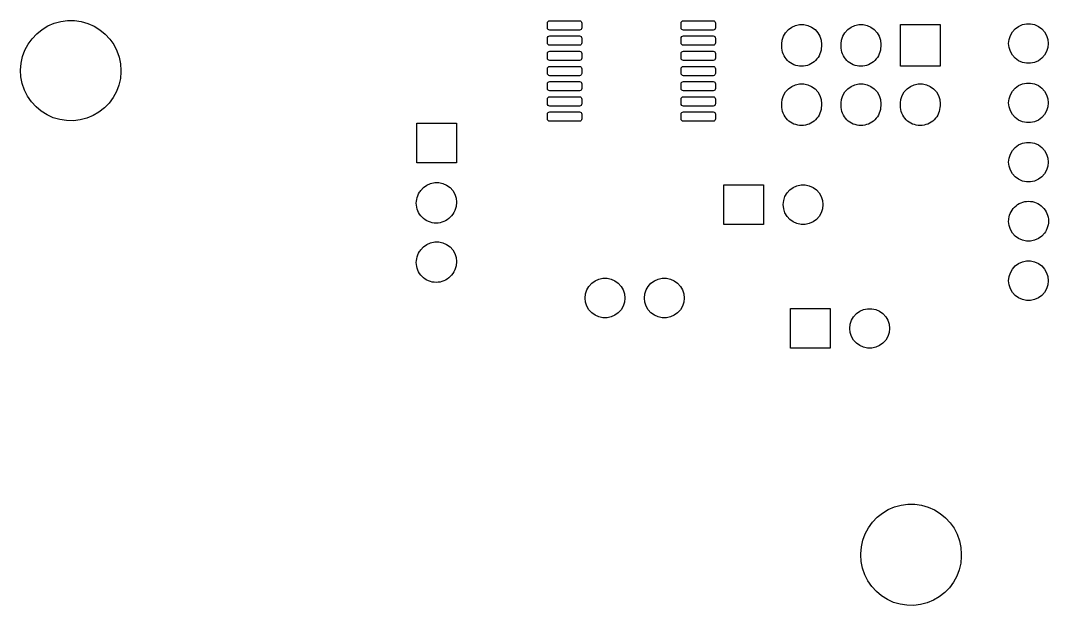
# Model space of a CAD drawing. Extents: x 118.7 to 162.7, y -127.5 to -81.6.
# Drawn here: x 118.7 to 162.72, y -127.47 to -102.41 of the extents above; entities that cross this region are included whole.
import ezdxf

# ---------------------------------------------------------------- set-up
doc = ezdxf.new("R2010")
doc.units = 0
doc.layers.add('BLACK', color=7, linetype='CONTINUOUS')

msp = doc.modelspace()

# ---------------------------------------------------------------- linework, layer by layer
at = {"layer": 'BLACK', "linetype": 'CONTINUOUS'}
for p, q in [((119.874, -102.644), (120.143, -102.53)), ((120.143, -102.53), (120.425, -102.452)), ((120.425, -102.452), (120.715, -102.414)), ((120.715, -102.414), (121.007, -102.416)), ((121.007, -102.416), (121.297, -102.457)), ((121.297, -102.457), (121.578, -102.537)), ((121.578, -102.537), (121.846, -102.655)), ((141.262, -102.525), (141.27, -102.487)), ((141.262, -102.725), (141.262, -102.525)), ((141.27, -102.487), (141.292, -102.454)), ((141.292, -102.454), (141.324, -102.433)), ((141.324, -102.433), (141.362, -102.425)), ((141.362, -102.425), (142.637, -102.425)), ((142.637, -102.425), (142.676, -102.433)), ((142.676, -102.433), (142.708, -102.454)), ((142.708, -102.454), (142.73, -102.487)), ((142.73, -102.487), (142.737, -102.525)), ((142.737, -102.525), (142.737, -102.725)), ((146.987, -102.525), (146.995, -102.487)), ((146.987, -102.725), (146.987, -102.525)), ((146.995, -102.487), (147.017, -102.454)), ((147.017, -102.454), (147.049, -102.433)), ((147.049, -102.433), (147.088, -102.425)), ((147.088, -102.425), (148.362, -102.425)), ((148.362, -102.425), (148.401, -102.433)), ((148.401, -102.433), (148.433, -102.454)), ((148.433, -102.454), (148.455, -102.487)), ((148.455, -102.487), (148.463, -102.525)), ((148.463, -102.525), (148.463, -102.725)), ((161.605, -102.59), (161.779, -102.553)), ((161.779, -102.553), (161.957, -102.553)), ((161.957, -102.553), (162.131, -102.59)), ((119.193, -103.19), (119.395, -102.977)), ((119.395, -102.977), (119.623, -102.795)), ((119.623, -102.795), (119.874, -102.644)), ((121.846, -102.655), (122.095, -102.807)), ((122.095, -102.807), (122.322, -102.993)), ((122.322, -102.993), (122.521, -103.207)), ((141.27, -102.763), (141.262, -102.725)), ((141.292, -102.796), (141.27, -102.763)), ((141.324, -102.817), (141.292, -102.796)), ((141.362, -102.825), (141.324, -102.817)), ((142.637, -102.825), (141.362, -102.825)), ((142.676, -102.817), (142.637, -102.825)), ((142.708, -102.796), (142.676, -102.817)), ((142.73, -102.763), (142.708, -102.796)), ((142.737, -102.725), (142.73, -102.763)), ((146.995, -102.763), (146.987, -102.725)), ((147.017, -102.796), (146.995, -102.763)), ((147.049, -102.817), (147.017, -102.796)), ((147.088, -102.825), (147.049, -102.817)), ((148.362, -102.825), (147.088, -102.825)), ((148.401, -102.817), (148.362, -102.825)), ((148.433, -102.796), (148.401, -102.817)), ((148.455, -102.763), (148.433, -102.796)), ((148.463, -102.725), (148.455, -102.763)), ((151.379, -103.088), (151.468, -102.934)), ((151.468, -102.934), (151.587, -102.802)), ((151.587, -102.802), (151.731, -102.698)), ((151.731, -102.698), (151.893, -102.626)), ((151.893, -102.626), (152.067, -102.589)), ((152.067, -102.589), (152.245, -102.589)), ((152.245, -102.589), (152.418, -102.626)), ((152.418, -102.626), (152.581, -102.698)), ((152.581, -102.698), (152.725, -102.802)), ((152.725, -102.802), (152.843, -102.934)), ((152.843, -102.934), (152.932, -103.088)), ((153.919, -103.088), (154.008, -102.934)), ((154.008, -102.934), (154.127, -102.802)), ((154.127, -102.802), (154.271, -102.698)), ((154.271, -102.698), (154.433, -102.626)), ((154.433, -102.626), (154.607, -102.589)), ((154.607, -102.589), (154.785, -102.589)), ((154.785, -102.589), (154.958, -102.626)), ((154.958, -102.626), (155.121, -102.698)), ((155.121, -102.698), (155.265, -102.802)), ((155.265, -102.802), (155.383, -102.934)), ((155.383, -102.934), (155.472, -103.088)), ((156.38, -104.37), (156.38, -102.67)), ((156.38, -102.67), (156.386, -102.67)), ((156.386, -102.67), (156.386, -102.584)), ((156.386, -102.584), (158.086, -102.584)), ((158.086, -102.584), (158.086, -104.284)), ((161.091, -103.053), (161.18, -102.899)), ((161.18, -102.899), (161.299, -102.767)), ((161.299, -102.767), (161.443, -102.662)), ((161.443, -102.662), (161.605, -102.59)), ((162.131, -102.59), (162.293, -102.662)), ((162.293, -102.662), (162.437, -102.767)), ((162.437, -102.767), (162.556, -102.899)), ((162.556, -102.899), (162.644, -103.053)), ((118.886, -103.686), (119.023, -103.427)), ((119.023, -103.427), (119.193, -103.19)), ((122.521, -103.207), (122.689, -103.446)), ((122.689, -103.446), (122.823, -103.706)), ((141.262, -103.175), (141.27, -103.137)), ((141.262, -103.375), (141.262, -103.175)), ((141.27, -103.413), (141.262, -103.375)), ((141.27, -103.137), (141.292, -103.104)), ((141.292, -103.446), (141.27, -103.413)), ((141.292, -103.104), (141.324, -103.083)), ((141.324, -103.467), (141.292, -103.446)), ((141.324, -103.083), (141.362, -103.075)), ((141.362, -103.075), (142.637, -103.075)), ((142.637, -103.075), (142.676, -103.083)), ((142.676, -103.083), (142.708, -103.104)), ((142.708, -103.446), (142.676, -103.467)), ((142.708, -103.104), (142.73, -103.137)), ((142.73, -103.413), (142.708, -103.446)), ((142.73, -103.137), (142.737, -103.175)), ((142.737, -103.375), (142.73, -103.413)), ((142.737, -103.175), (142.737, -103.375)), ((146.987, -103.175), (146.995, -103.137)), ((146.987, -103.375), (146.987, -103.175)), ((146.995, -103.413), (146.987, -103.375)), ((146.995, -103.137), (147.017, -103.104)), ((147.017, -103.446), (146.995, -103.413)), ((147.017, -103.104), (147.049, -103.083)), ((147.049, -103.467), (147.017, -103.446)), ((147.049, -103.083), (147.088, -103.075)), ((147.088, -103.075), (148.362, -103.075)), ((148.362, -103.075), (148.401, -103.083)), ((148.401, -103.083), (148.433, -103.104)), ((148.433, -103.446), (148.401, -103.467)), ((148.433, -103.104), (148.455, -103.137)), ((148.455, -103.413), (148.433, -103.446)), ((148.455, -103.137), (148.463, -103.175)), ((148.463, -103.375), (148.455, -103.413)), ((148.463, -103.175), (148.463, -103.375)), ((151.3, -103.52), (151.304, -103.437)), ((151.304, -103.437), (151.309, -103.404)), ((151.309, -103.404), (151.324, -103.257)), ((151.324, -103.257), (151.379, -103.088)), ((152.932, -103.088), (152.987, -103.257)), ((152.987, -103.257), (153.006, -103.434)), ((153.006, -103.434), (152.999, -103.499)), ((153.84, -103.52), (153.844, -103.437)), ((153.844, -103.437), (153.849, -103.404)), ((153.849, -103.404), (153.864, -103.257)), ((153.864, -103.257), (153.919, -103.088)), ((155.472, -103.088), (155.527, -103.257)), ((155.527, -103.257), (155.546, -103.434)), ((155.546, -103.434), (155.539, -103.499)), ((161.018, -103.399), (161.036, -103.222)), ((161.036, -103.575), (161.018, -103.399)), ((161.036, -103.222), (161.091, -103.053)), ((162.644, -103.053), (162.699, -103.222)), ((162.699, -103.222), (162.718, -103.399)), ((162.718, -103.399), (162.699, -103.575)), ((118.785, -103.96), (118.886, -103.686)), ((122.823, -103.706), (122.921, -103.982)), ((141.262, -103.825), (141.27, -103.787)), ((141.262, -104.025), (141.262, -103.825)), ((141.27, -103.787), (141.292, -103.754)), ((141.292, -103.754), (141.324, -103.733)), ((141.362, -103.475), (141.324, -103.467)), ((141.324, -103.733), (141.362, -103.725)), ((142.637, -103.475), (141.362, -103.475)), ((141.362, -103.725), (142.637, -103.725)), ((142.676, -103.467), (142.637, -103.475)), ((142.637, -103.725), (142.676, -103.733)), ((142.676, -103.733), (142.708, -103.754)), ((142.708, -103.754), (142.73, -103.787)), ((142.73, -103.787), (142.737, -103.825)), ((142.737, -103.825), (142.737, -104.025)), ((146.987, -103.825), (146.995, -103.787)), ((146.987, -104.025), (146.987, -103.825)), ((146.995, -103.787), (147.017, -103.754)), ((147.017, -103.754), (147.049, -103.733)), ((147.088, -103.475), (147.049, -103.467)), ((147.049, -103.733), (147.088, -103.725)), ((148.362, -103.475), (147.088, -103.475)), ((147.088, -103.725), (148.362, -103.725)), ((148.401, -103.467), (148.362, -103.475)), ((148.362, -103.725), (148.401, -103.733)), ((148.401, -103.733), (148.433, -103.754)), ((148.433, -103.754), (148.455, -103.787)), ((148.455, -103.787), (148.463, -103.825)), ((148.463, -103.825), (148.463, -104.025)), ((151.304, -103.603), (151.3, -103.52)), ((151.316, -103.686), (151.304, -103.603)), ((151.337, -103.767), (151.316, -103.686)), ((151.365, -103.845), (151.337, -103.767)), ((151.4, -103.921), (151.365, -103.845)), ((152.935, -103.845), (152.9, -103.921)), ((152.963, -103.767), (152.935, -103.845)), ((152.984, -103.686), (152.963, -103.767)), ((152.996, -103.603), (152.984, -103.686)), ((153, -103.52), (152.996, -103.603)), ((152.999, -103.499), (153, -103.52)), ((153.844, -103.603), (153.84, -103.52)), ((153.856, -103.686), (153.844, -103.603)), ((153.877, -103.767), (153.856, -103.686)), ((153.905, -103.845), (153.877, -103.767)), ((153.94, -103.921), (153.905, -103.845)), ((155.475, -103.845), (155.44, -103.921)), ((155.503, -103.767), (155.475, -103.845)), ((155.524, -103.686), (155.503, -103.767)), ((155.536, -103.603), (155.524, -103.686)), ((155.54, -103.52), (155.536, -103.603)), ((155.539, -103.499), (155.54, -103.52)), ((161.091, -103.744), (161.036, -103.575)), ((161.18, -103.898), (161.091, -103.744)), ((162.644, -103.744), (162.556, -103.898)), ((162.699, -103.575), (162.644, -103.744)), ((118.7, -104.537), (118.723, -104.246)), ((118.723, -104.246), (118.785, -103.96)), ((122.921, -103.982), (122.98, -104.268)), ((122.98, -104.268), (123, -104.56)), ((141.27, -104.063), (141.262, -104.025)), ((141.292, -104.096), (141.27, -104.063)), ((141.324, -104.117), (141.292, -104.096)), ((141.362, -104.125), (141.324, -104.117)), ((142.637, -104.125), (141.362, -104.125)), ((142.676, -104.117), (142.637, -104.125)), ((142.708, -104.096), (142.676, -104.117)), ((142.73, -104.063), (142.708, -104.096)), ((142.737, -104.025), (142.73, -104.063)), ((146.995, -104.063), (146.987, -104.025)), ((147.017, -104.096), (146.995, -104.063)), ((147.049, -104.117), (147.017, -104.096)), ((147.088, -104.125), (147.049, -104.117)), ((148.362, -104.125), (147.088, -104.125)), ((148.401, -104.117), (148.362, -104.125)), ((148.433, -104.096), (148.401, -104.117)), ((148.455, -104.063), (148.433, -104.096)), ((148.463, -104.025), (148.455, -104.063)), ((151.443, -103.992), (151.4, -103.921)), ((151.493, -104.059), (151.443, -103.992)), ((151.549, -104.121), (151.493, -104.059)), ((151.611, -104.177), (151.549, -104.121)), ((151.678, -104.227), (151.611, -104.177)), ((151.749, -104.27), (151.678, -104.227)), ((151.825, -104.305), (151.749, -104.27)), ((151.903, -104.333), (151.825, -104.305)), ((151.984, -104.354), (151.903, -104.333)), ((152.397, -104.333), (152.316, -104.354)), ((152.475, -104.305), (152.397, -104.333)), ((152.551, -104.27), (152.475, -104.305)), ((152.622, -104.227), (152.551, -104.27)), ((152.689, -104.177), (152.622, -104.227)), ((152.751, -104.121), (152.689, -104.177)), ((152.807, -104.059), (152.751, -104.121)), ((152.857, -103.992), (152.807, -104.059)), ((152.9, -103.921), (152.857, -103.992)), ((153.983, -103.992), (153.94, -103.921)), ((154.033, -104.059), (153.983, -103.992)), ((154.089, -104.121), (154.033, -104.059)), ((154.151, -104.177), (154.089, -104.121)), ((154.218, -104.227), (154.151, -104.177)), ((154.289, -104.27), (154.218, -104.227)), ((154.365, -104.305), (154.289, -104.27)), ((154.443, -104.333), (154.365, -104.305)), ((154.524, -104.354), (154.443, -104.333)), ((154.937, -104.333), (154.856, -104.354)), ((155.015, -104.305), (154.937, -104.333)), ((155.091, -104.27), (155.015, -104.305)), ((155.162, -104.227), (155.091, -104.27)), ((155.229, -104.177), (155.162, -104.227)), ((155.291, -104.121), (155.229, -104.177)), ((155.347, -104.059), (155.291, -104.121)), ((155.397, -103.992), (155.347, -104.059)), ((155.44, -103.921), (155.397, -103.992)), ((158.086, -104.284), (158.08, -104.284)), ((158.08, -104.284), (158.08, -104.37)), ((161.299, -104.03), (161.18, -103.898)), ((161.443, -104.135), (161.299, -104.03)), ((161.605, -104.207), (161.443, -104.135)), ((161.779, -104.244), (161.605, -104.207)), ((161.957, -104.244), (161.779, -104.244)), ((162.131, -104.207), (161.957, -104.244)), ((162.293, -104.135), (162.131, -104.207)), ((162.437, -104.03), (162.293, -104.135)), ((162.556, -103.898), (162.437, -104.03)), ((118.717, -104.829), (118.7, -104.537)), ((123, -104.605), (122.974, -104.896)), ((123, -104.56), (123, -104.605)), ((141.262, -104.475), (141.27, -104.437)), ((141.262, -104.675), (141.262, -104.475)), ((141.27, -104.713), (141.262, -104.675)), ((141.27, -104.437), (141.292, -104.404)), ((141.292, -104.746), (141.27, -104.713)), ((141.292, -104.404), (141.324, -104.383)), ((141.324, -104.767), (141.292, -104.746)), ((141.324, -104.383), (141.362, -104.375)), ((141.362, -104.775), (141.324, -104.767)), ((141.362, -104.375), (142.637, -104.375)), ((142.637, -104.375), (142.676, -104.383)), ((142.676, -104.767), (142.637, -104.775)), ((142.676, -104.383), (142.708, -104.404)), ((142.708, -104.746), (142.676, -104.767)), ((142.708, -104.404), (142.73, -104.437)), ((142.73, -104.713), (142.708, -104.746)), ((142.73, -104.437), (142.737, -104.475)), ((142.737, -104.675), (142.73, -104.713)), ((142.737, -104.475), (142.737, -104.675)), ((146.987, -104.475), (146.995, -104.437)), ((146.987, -104.675), (146.987, -104.475)), ((146.995, -104.713), (146.987, -104.675)), ((146.995, -104.437), (147.017, -104.404)), ((147.017, -104.746), (146.995, -104.713)), ((147.017, -104.404), (147.049, -104.383)), ((147.049, -104.767), (147.017, -104.746)), ((147.049, -104.383), (147.088, -104.375)), ((147.088, -104.775), (147.049, -104.767)), ((147.088, -104.375), (148.362, -104.375)), ((148.362, -104.375), (148.401, -104.383)), ((148.401, -104.767), (148.362, -104.775)), ((148.401, -104.383), (148.433, -104.404)), ((148.433, -104.746), (148.401, -104.767)), ((148.433, -104.404), (148.455, -104.437)), ((148.455, -104.713), (148.433, -104.746)), ((148.455, -104.437), (148.463, -104.475)), ((148.463, -104.675), (148.455, -104.713)), ((148.463, -104.475), (148.463, -104.675)), ((152.067, -104.366), (151.984, -104.354)), ((152.15, -104.37), (152.067, -104.366)), ((152.233, -104.366), (152.15, -104.37)), ((152.316, -104.354), (152.233, -104.366)), ((154.607, -104.366), (154.524, -104.354)), ((154.69, -104.37), (154.607, -104.366)), ((154.773, -104.366), (154.69, -104.37)), ((154.856, -104.354), (154.773, -104.366)), ((158.08, -104.37), (156.38, -104.37)), ((118.773, -105.116), (118.717, -104.829)), ((118.868, -105.393), (118.773, -105.116)), ((122.908, -105.181), (122.805, -105.455)), ((122.974, -104.896), (122.908, -105.181)), ((141.262, -105.125), (141.27, -105.087)), ((141.262, -105.325), (141.262, -105.125)), ((141.27, -105.087), (141.292, -105.054)), ((141.292, -105.054), (141.324, -105.033)), ((141.324, -105.033), (141.362, -105.025)), ((142.637, -104.775), (141.362, -104.775)), ((141.362, -105.025), (142.637, -105.025)), ((142.637, -105.025), (142.676, -105.033)), ((142.676, -105.033), (142.708, -105.054)), ((142.708, -105.054), (142.73, -105.087)), ((142.73, -105.087), (142.737, -105.125)), ((142.737, -105.125), (142.737, -105.325)), ((146.987, -105.125), (146.995, -105.087)), ((146.987, -105.325), (146.987, -105.125)), ((146.995, -105.087), (147.017, -105.054)), ((147.017, -105.054), (147.049, -105.033)), ((147.049, -105.033), (147.088, -105.025)), ((148.362, -104.775), (147.088, -104.775)), ((147.088, -105.025), (148.362, -105.025)), ((148.362, -105.025), (148.401, -105.033)), ((148.401, -105.033), (148.433, -105.054)), ((148.433, -105.054), (148.455, -105.087)), ((148.455, -105.087), (148.463, -105.125)), ((148.463, -105.125), (148.463, -105.325)), ((151.731, -105.238), (151.893, -105.166)), ((151.893, -105.166), (152.067, -105.129)), ((152.067, -105.129), (152.245, -105.129)), ((152.245, -105.129), (152.418, -105.166)), ((152.418, -105.166), (152.581, -105.238)), ((154.271, -105.238), (154.433, -105.166)), ((154.433, -105.166), (154.607, -105.129)), ((154.607, -105.129), (154.785, -105.129)), ((154.785, -105.129), (154.958, -105.166)), ((154.958, -105.166), (155.121, -105.238)), ((156.811, -105.238), (156.973, -105.166)), ((156.973, -105.166), (157.147, -105.129)), ((157.147, -105.129), (157.325, -105.129)), ((157.325, -105.129), (157.498, -105.166)), ((157.498, -105.166), (157.661, -105.238)), ((161.299, -105.307), (161.443, -105.202)), ((161.443, -105.202), (161.605, -105.13)), ((161.605, -105.13), (161.779, -105.093)), ((161.779, -105.093), (161.957, -105.093)), ((161.957, -105.093), (162.131, -105.13)), ((162.131, -105.13), (162.293, -105.202)), ((162.293, -105.202), (162.437, -105.307)), ((118.999, -105.654), (118.868, -105.393)), ((119.165, -105.895), (118.999, -105.654)), ((122.805, -105.455), (122.665, -105.712)), ((141.27, -105.363), (141.262, -105.325)), ((141.292, -105.396), (141.27, -105.363)), ((141.324, -105.417), (141.292, -105.396)), ((141.362, -105.425), (141.324, -105.417)), ((142.637, -105.425), (141.362, -105.425)), ((142.676, -105.417), (142.637, -105.425)), ((142.708, -105.396), (142.676, -105.417)), ((142.73, -105.363), (142.708, -105.396)), ((142.737, -105.325), (142.73, -105.363)), ((146.995, -105.363), (146.987, -105.325)), ((147.017, -105.396), (146.995, -105.363)), ((147.049, -105.417), (147.017, -105.396)), ((147.088, -105.425), (147.049, -105.417)), ((148.362, -105.425), (147.088, -105.425)), ((148.401, -105.417), (148.362, -105.425)), ((148.433, -105.396), (148.401, -105.417)), ((148.455, -105.363), (148.433, -105.396)), ((148.463, -105.325), (148.455, -105.363)), ((151.324, -105.797), (151.379, -105.628)), ((151.379, -105.628), (151.468, -105.474)), ((151.468, -105.474), (151.587, -105.342)), ((151.587, -105.342), (151.731, -105.238)), ((152.581, -105.238), (152.725, -105.342)), ((152.725, -105.342), (152.843, -105.474)), ((152.843, -105.474), (152.932, -105.628)), ((152.932, -105.628), (152.987, -105.797)), ((153.864, -105.797), (153.919, -105.628)), ((153.919, -105.628), (154.008, -105.474)), ((154.008, -105.474), (154.127, -105.342)), ((154.127, -105.342), (154.271, -105.238)), ((155.121, -105.238), (155.265, -105.342)), ((155.265, -105.342), (155.383, -105.474)), ((155.383, -105.474), (155.472, -105.628)), ((155.472, -105.628), (155.527, -105.797)), ((156.404, -105.797), (156.459, -105.628)), ((156.459, -105.628), (156.548, -105.474)), ((156.548, -105.474), (156.667, -105.342)), ((156.667, -105.342), (156.811, -105.238)), ((157.661, -105.238), (157.805, -105.342)), ((157.805, -105.342), (157.923, -105.474)), ((157.923, -105.474), (158.012, -105.628)), ((158.012, -105.628), (158.067, -105.797)), ((161.036, -105.762), (161.091, -105.593)), ((161.091, -105.593), (161.18, -105.439)), ((161.18, -105.439), (161.299, -105.307)), ((162.437, -105.307), (162.556, -105.439)), ((162.556, -105.439), (162.644, -105.593)), ((162.644, -105.593), (162.699, -105.762)), ((119.362, -106.112), (119.165, -105.895)), ((122.492, -105.948), (122.289, -106.158)), ((122.665, -105.712), (122.492, -105.948)), ((141.262, -105.775), (141.27, -105.737)), ((141.262, -105.975), (141.262, -105.775)), ((141.27, -106.013), (141.262, -105.975)), ((141.27, -105.737), (141.292, -105.704)), ((141.292, -106.046), (141.27, -106.013)), ((141.292, -105.704), (141.324, -105.683)), ((141.324, -106.067), (141.292, -106.046)), ((141.324, -105.683), (141.362, -105.675)), ((141.362, -106.075), (141.324, -106.067)), ((141.362, -105.675), (142.637, -105.675)), ((142.637, -106.075), (141.362, -106.075)), ((142.637, -105.675), (142.676, -105.683)), ((142.676, -106.067), (142.637, -106.075)), ((142.676, -105.683), (142.708, -105.704)), ((142.708, -106.046), (142.676, -106.067)), ((142.708, -105.704), (142.73, -105.737)), ((142.73, -106.013), (142.708, -106.046)), ((142.73, -105.737), (142.737, -105.775)), ((142.737, -105.975), (142.73, -106.013)), ((142.737, -105.775), (142.737, -105.975)), ((146.987, -105.775), (146.995, -105.737)), ((146.987, -105.975), (146.987, -105.775)), ((146.995, -106.013), (146.987, -105.975)), ((146.995, -105.737), (147.017, -105.704)), ((147.017, -106.046), (146.995, -106.013)), ((147.017, -105.704), (147.049, -105.683)), ((147.049, -106.067), (147.017, -106.046)), ((147.049, -105.683), (147.088, -105.675)), ((147.088, -106.075), (147.049, -106.067)), ((147.088, -105.675), (148.362, -105.675)), ((148.362, -106.075), (147.088, -106.075)), ((148.362, -105.675), (148.401, -105.683)), ((148.401, -106.067), (148.362, -106.075)), ((148.401, -105.683), (148.433, -105.704)), ((148.433, -106.046), (148.401, -106.067)), ((148.433, -105.704), (148.455, -105.737)), ((148.455, -106.013), (148.433, -106.046)), ((148.455, -105.737), (148.463, -105.775)), ((148.463, -105.975), (148.455, -106.013)), ((148.463, -105.775), (148.463, -105.975)), ((151.3, -106.06), (151.304, -105.977)), ((151.304, -106.143), (151.3, -106.06)), ((151.304, -105.977), (151.309, -105.944)), ((151.309, -105.944), (151.324, -105.797)), ((152.987, -105.797), (153.006, -105.974)), ((153, -106.06), (152.996, -106.143)), ((153.006, -105.974), (152.999, -106.039)), ((152.999, -106.039), (153, -106.06)), ((153.84, -106.06), (153.844, -105.977)), ((153.844, -106.143), (153.84, -106.06)), ((153.844, -105.977), (153.849, -105.944)), ((153.849, -105.944), (153.864, -105.797)), ((155.527, -105.797), (155.546, -105.974)), ((155.54, -106.06), (155.536, -106.143)), ((155.546, -105.974), (155.539, -106.039)), ((155.539, -106.039), (155.54, -106.06)), ((156.38, -106.06), (156.384, -105.977)), ((156.384, -106.143), (156.38, -106.06)), ((156.384, -105.977), (156.389, -105.944)), ((156.389, -105.944), (156.404, -105.797)), ((158.067, -105.797), (158.086, -105.974)), ((158.08, -106.06), (158.076, -106.143)), ((158.086, -105.974), (158.079, -106.039)), ((158.079, -106.039), (158.08, -106.06)), ((161.018, -105.939), (161.036, -105.762)), ((161.036, -106.115), (161.018, -105.939)), ((162.699, -105.762), (162.718, -105.939)), ((162.718, -105.939), (162.699, -106.115)), ((119.586, -106.299), (119.362, -106.112)), ((119.834, -106.455), (119.586, -106.299)), ((120.101, -106.575), (119.834, -106.455)), ((121.806, -106.486), (121.536, -106.598)), ((122.058, -106.338), (121.806, -106.486)), ((122.289, -106.158), (122.058, -106.338)), ((141.262, -106.425), (141.27, -106.387)), ((141.262, -106.625), (141.262, -106.425)), ((141.27, -106.387), (141.292, -106.354)), ((141.292, -106.354), (141.324, -106.333)), ((141.324, -106.333), (141.362, -106.325)), ((141.362, -106.325), (142.637, -106.325)), ((142.637, -106.325), (142.676, -106.333)), ((142.676, -106.333), (142.708, -106.354)), ((142.708, -106.354), (142.73, -106.387)), ((142.73, -106.387), (142.737, -106.425)), ((142.737, -106.425), (142.737, -106.625)), ((146.987, -106.425), (146.995, -106.387)), ((146.987, -106.625), (146.987, -106.425)), ((146.995, -106.387), (147.017, -106.354)), ((147.017, -106.354), (147.049, -106.333)), ((147.049, -106.333), (147.088, -106.325)), ((147.088, -106.325), (148.362, -106.325)), ((148.362, -106.325), (148.401, -106.333)), ((148.401, -106.333), (148.433, -106.354)), ((148.433, -106.354), (148.455, -106.387)), ((148.455, -106.387), (148.463, -106.425)), ((148.463, -106.425), (148.463, -106.625)), ((151.316, -106.226), (151.304, -106.143)), ((151.337, -106.307), (151.316, -106.226)), ((151.365, -106.385), (151.337, -106.307)), ((151.4, -106.461), (151.365, -106.385)), ((151.443, -106.532), (151.4, -106.461)), ((151.493, -106.599), (151.443, -106.532)), ((152.857, -106.532), (152.807, -106.599)), ((152.9, -106.461), (152.857, -106.532)), ((152.935, -106.385), (152.9, -106.461)), ((152.963, -106.307), (152.935, -106.385)), ((152.984, -106.226), (152.963, -106.307)), ((152.996, -106.143), (152.984, -106.226)), ((153.856, -106.226), (153.844, -106.143)), ((153.877, -106.307), (153.856, -106.226)), ((153.905, -106.385), (153.877, -106.307)), ((153.94, -106.461), (153.905, -106.385)), ((153.983, -106.532), (153.94, -106.461)), ((154.033, -106.599), (153.983, -106.532)), ((155.397, -106.532), (155.347, -106.599)), ((155.44, -106.461), (155.397, -106.532)), ((155.475, -106.385), (155.44, -106.461)), ((155.503, -106.307), (155.475, -106.385)), ((155.524, -106.226), (155.503, -106.307)), ((155.536, -106.143), (155.524, -106.226)), ((156.396, -106.226), (156.384, -106.143)), ((156.417, -106.307), (156.396, -106.226)), ((156.445, -106.385), (156.417, -106.307)), ((156.48, -106.461), (156.445, -106.385)), ((156.523, -106.532), (156.48, -106.461)), ((156.573, -106.599), (156.523, -106.532)), ((157.937, -106.532), (157.887, -106.599)), ((157.98, -106.461), (157.937, -106.532)), ((158.015, -106.385), (157.98, -106.461)), ((158.043, -106.307), (158.015, -106.385)), ((158.064, -106.226), (158.043, -106.307)), ((158.076, -106.143), (158.064, -106.226)), ((161.091, -106.284), (161.036, -106.115)), ((161.18, -106.438), (161.091, -106.284)), ((161.299, -106.57), (161.18, -106.438)), ((162.556, -106.438), (162.437, -106.57)), ((162.644, -106.284), (162.556, -106.438)), ((162.699, -106.115), (162.644, -106.284)), ((120.381, -106.658), (120.101, -106.575)), ((120.67, -106.702), (120.381, -106.658)), ((120.963, -106.707), (120.67, -106.702)), ((121.253, -106.672), (120.963, -106.707)), ((121.536, -106.598), (121.253, -106.672)), ((135.674, -108.51), (135.674, -106.81)), ((135.674, -106.81), (137.374, -106.81)), ((137.374, -106.81), (137.374, -108.51)), ((141.27, -106.663), (141.262, -106.625)), ((141.292, -106.696), (141.27, -106.663)), ((141.324, -106.717), (141.292, -106.696)), ((141.362, -106.725), (141.324, -106.717)), ((142.637, -106.725), (141.362, -106.725)), ((142.676, -106.717), (142.637, -106.725)), ((142.708, -106.696), (142.676, -106.717)), ((142.73, -106.663), (142.708, -106.696)), ((142.737, -106.625), (142.73, -106.663)), ((146.995, -106.663), (146.987, -106.625)), ((147.017, -106.696), (146.995, -106.663)), ((147.049, -106.717), (147.017, -106.696)), ((147.088, -106.725), (147.049, -106.717)), ((148.362, -106.725), (147.088, -106.725)), ((148.401, -106.717), (148.362, -106.725)), ((148.433, -106.696), (148.401, -106.717)), ((148.455, -106.663), (148.433, -106.696)), ((148.463, -106.625), (148.455, -106.663)), ((151.549, -106.661), (151.493, -106.599)), ((151.611, -106.717), (151.549, -106.661)), ((151.678, -106.767), (151.611, -106.717)), ((151.749, -106.81), (151.678, -106.767)), ((151.825, -106.845), (151.749, -106.81)), ((151.903, -106.873), (151.825, -106.845)), ((151.984, -106.894), (151.903, -106.873)), ((152.067, -106.906), (151.984, -106.894)), ((152.15, -106.91), (152.067, -106.906)), ((152.233, -106.906), (152.15, -106.91)), ((152.316, -106.894), (152.233, -106.906)), ((152.397, -106.873), (152.316, -106.894)), ((152.475, -106.845), (152.397, -106.873)), ((152.551, -106.81), (152.475, -106.845)), ((152.622, -106.767), (152.551, -106.81)), ((152.689, -106.717), (152.622, -106.767)), ((152.751, -106.661), (152.689, -106.717)), ((152.807, -106.599), (152.751, -106.661)), ((154.089, -106.661), (154.033, -106.599)), ((154.151, -106.717), (154.089, -106.661)), ((154.218, -106.767), (154.151, -106.717)), ((154.289, -106.81), (154.218, -106.767)), ((154.365, -106.845), (154.289, -106.81)), ((154.443, -106.873), (154.365, -106.845)), ((154.524, -106.894), (154.443, -106.873)), ((154.607, -106.906), (154.524, -106.894)), ((154.69, -106.91), (154.607, -106.906)), ((154.773, -106.906), (154.69, -106.91)), ((154.856, -106.894), (154.773, -106.906)), ((154.937, -106.873), (154.856, -106.894)), ((155.015, -106.845), (154.937, -106.873)), ((155.091, -106.81), (155.015, -106.845)), ((155.162, -106.767), (155.091, -106.81)), ((155.229, -106.717), (155.162, -106.767)), ((155.291, -106.661), (155.229, -106.717)), ((155.347, -106.599), (155.291, -106.661)), ((156.629, -106.661), (156.573, -106.599)), ((156.691, -106.717), (156.629, -106.661)), ((156.758, -106.767), (156.691, -106.717)), ((156.829, -106.81), (156.758, -106.767)), ((156.905, -106.845), (156.829, -106.81)), ((156.983, -106.873), (156.905, -106.845)), ((157.064, -106.894), (156.983, -106.873)), ((157.147, -106.906), (157.064, -106.894)), ((157.23, -106.91), (157.147, -106.906)), ((157.313, -106.906), (157.23, -106.91)), ((157.396, -106.894), (157.313, -106.906)), ((157.477, -106.873), (157.396, -106.894)), ((157.555, -106.845), (157.477, -106.873)), ((157.631, -106.81), (157.555, -106.845)), ((157.702, -106.767), (157.631, -106.81)), ((157.769, -106.717), (157.702, -106.767)), ((157.831, -106.661), (157.769, -106.717)), ((157.887, -106.599), (157.831, -106.661)), ((161.443, -106.675), (161.299, -106.57)), ((161.605, -106.747), (161.443, -106.675)), ((161.779, -106.784), (161.605, -106.747)), ((161.957, -106.784), (161.779, -106.784)), ((162.131, -106.747), (161.957, -106.784)), ((162.293, -106.675), (162.131, -106.747)), ((162.437, -106.57), (162.293, -106.675)), ((161.18, -107.979), (161.299, -107.847)), ((161.299, -107.847), (161.443, -107.742)), ((161.443, -107.742), (161.605, -107.67)), ((161.605, -107.67), (161.779, -107.633)), ((161.779, -107.633), (161.957, -107.633)), ((161.957, -107.633), (162.131, -107.67)), ((162.131, -107.67), (162.293, -107.742)), ((162.293, -107.742), (162.437, -107.847)), ((162.437, -107.847), (162.556, -107.979)), ((161.036, -108.302), (161.091, -108.133)), ((161.091, -108.133), (161.18, -107.979)), ((162.556, -107.979), (162.644, -108.133)), ((162.644, -108.133), (162.699, -108.302)), ((137.374, -108.51), (135.674, -108.51)), ((161.018, -108.479), (161.036, -108.302)), ((161.036, -108.655), (161.018, -108.479)), ((161.091, -108.824), (161.036, -108.655)), ((162.699, -108.655), (162.644, -108.824)), ((162.699, -108.302), (162.718, -108.479)), ((162.718, -108.479), (162.699, -108.655)), ((161.18, -108.978), (161.091, -108.824)), ((161.299, -109.11), (161.18, -108.978)), ((161.443, -109.215), (161.299, -109.11)), ((162.437, -109.11), (162.293, -109.215)), ((162.556, -108.978), (162.437, -109.11)), ((162.644, -108.824), (162.556, -108.978)), ((135.837, -109.7), (135.956, -109.568)), ((135.956, -109.568), (136.099, -109.464)), ((136.099, -109.464), (136.262, -109.392)), ((136.262, -109.392), (136.436, -109.355)), ((136.436, -109.355), (136.613, -109.355)), ((136.613, -109.355), (136.787, -109.392)), ((136.787, -109.392), (136.949, -109.464)), ((136.949, -109.464), (137.093, -109.568)), ((137.093, -109.568), (137.212, -109.7)), ((148.825, -111.15), (148.825, -109.45)), ((148.825, -109.45), (150.525, -109.45)), ((150.525, -109.45), (150.525, -111.15)), ((151.646, -109.668), (151.79, -109.564)), ((151.79, -109.564), (151.952, -109.492)), ((151.952, -109.492), (152.126, -109.455)), ((152.126, -109.455), (152.304, -109.455)), ((152.304, -109.455), (152.478, -109.492)), ((152.478, -109.492), (152.64, -109.564)), ((152.64, -109.564), (152.784, -109.668)), ((161.605, -109.287), (161.443, -109.215)), ((161.779, -109.324), (161.605, -109.287)), ((161.957, -109.324), (161.779, -109.324)), ((162.131, -109.287), (161.957, -109.324)), ((162.293, -109.215), (162.131, -109.287)), ((135.666, -110.074), (135.687, -109.993)), ((135.687, -109.993), (135.715, -109.915)), ((135.715, -109.915), (135.75, -109.839)), ((135.75, -109.839), (135.793, -109.768)), ((135.793, -109.768), (135.814, -109.74)), ((135.814, -109.74), (135.837, -109.7)), ((137.212, -109.7), (137.301, -109.854)), ((137.301, -109.854), (137.356, -110.023)), ((137.356, -110.023), (137.374, -110.2)), ((151.384, -110.123), (151.438, -109.954)), ((151.438, -109.954), (151.527, -109.8)), ((151.527, -109.8), (151.646, -109.668)), ((152.784, -109.668), (152.903, -109.8)), ((152.903, -109.8), (152.992, -109.954)), ((152.992, -109.954), (153.046, -110.123)), ((135.65, -110.24), (135.654, -110.157)), ((135.654, -110.323), (135.65, -110.24)), ((135.654, -110.157), (135.666, -110.074)), ((135.666, -110.406), (135.654, -110.323)), ((135.687, -110.487), (135.666, -110.406)), ((135.715, -110.565), (135.687, -110.487)), ((137.356, -110.377), (137.301, -110.546)), ((137.374, -110.2), (137.356, -110.377)), ((151.365, -110.3), (151.384, -110.123)), ((151.384, -110.477), (151.365, -110.3)), ((151.438, -110.646), (151.384, -110.477)), ((153.046, -110.477), (152.992, -110.646)), ((153.046, -110.123), (153.065, -110.3)), ((153.065, -110.3), (153.046, -110.477)), ((161.166, -110.531), (161.216, -110.464)), ((161.216, -110.464), (161.272, -110.403)), ((161.272, -110.403), (161.334, -110.347)), ((161.334, -110.347), (161.401, -110.297)), ((161.401, -110.297), (161.472, -110.254)), ((161.472, -110.254), (161.548, -110.218)), ((161.548, -110.218), (161.626, -110.19)), ((161.626, -110.19), (161.707, -110.17)), ((161.707, -110.17), (161.79, -110.158)), ((161.79, -110.158), (161.873, -110.154)), ((161.873, -110.154), (161.956, -110.158)), ((161.956, -110.158), (162.039, -110.17)), ((162.039, -110.17), (162.12, -110.19)), ((162.12, -110.19), (162.198, -110.218)), ((162.198, -110.218), (162.274, -110.254)), ((162.274, -110.254), (162.345, -110.297)), ((162.345, -110.297), (162.412, -110.347)), ((162.412, -110.347), (162.474, -110.403)), ((162.474, -110.403), (162.53, -110.464)), ((162.53, -110.464), (162.58, -110.531)), ((135.75, -110.641), (135.715, -110.565)), ((135.793, -110.712), (135.75, -110.641)), ((135.843, -110.779), (135.793, -110.712)), ((135.899, -110.841), (135.843, -110.779)), ((135.961, -110.897), (135.899, -110.841)), ((136.028, -110.947), (135.961, -110.897)), ((137.039, -110.897), (136.972, -110.947)), ((137.101, -110.841), (137.039, -110.897)), ((137.157, -110.779), (137.101, -110.841)), ((137.207, -110.712), (137.157, -110.779)), ((137.25, -110.641), (137.207, -110.712)), ((137.266, -110.607), (137.25, -110.641)), ((137.301, -110.546), (137.266, -110.607)), ((151.527, -110.8), (151.438, -110.646)), ((151.646, -110.932), (151.527, -110.8)), ((151.79, -111.036), (151.646, -110.932)), ((152.784, -110.932), (152.64, -111.036)), ((152.903, -110.8), (152.784, -110.932)), ((152.992, -110.646), (152.903, -110.8)), ((161.026, -110.942), (161.027, -110.92)), ((161.027, -110.92), (161.031, -110.891)), ((161.031, -110.891), (161.036, -110.842)), ((161.036, -110.842), (161.044, -110.819)), ((161.044, -110.819), (161.059, -110.757)), ((161.059, -110.757), (161.088, -110.678)), ((161.088, -110.678), (161.123, -110.603)), ((161.123, -110.603), (161.166, -110.531)), ((162.58, -110.531), (162.622, -110.603)), ((162.622, -110.603), (162.658, -110.678)), ((162.658, -110.678), (162.686, -110.757)), ((162.686, -110.757), (162.707, -110.838)), ((162.707, -110.838), (162.719, -110.92)), ((162.719, -110.92), (162.723, -111.004)), ((136.099, -110.99), (136.028, -110.947)), ((136.175, -111.025), (136.099, -110.99)), ((136.253, -111.053), (136.175, -111.025)), ((136.334, -111.074), (136.253, -111.053)), ((136.417, -111.086), (136.334, -111.074)), ((136.5, -111.09), (136.417, -111.086)), ((136.583, -111.086), (136.5, -111.09)), ((136.666, -111.074), (136.583, -111.086)), ((136.747, -111.053), (136.666, -111.074)), ((136.825, -111.025), (136.747, -111.053)), ((136.901, -110.99), (136.825, -111.025)), ((136.972, -110.947), (136.901, -110.99)), ((150.525, -111.15), (148.825, -111.15)), ((151.952, -111.108), (151.79, -111.036)), ((152.126, -111.145), (151.952, -111.108)), ((152.304, -111.145), (152.126, -111.145)), ((152.478, -111.108), (152.304, -111.145)), ((152.64, -111.036), (152.478, -111.108)), ((161.018, -111.019), (161.026, -110.942)), ((161.036, -111.195), (161.018, -111.019)), ((161.091, -111.364), (161.036, -111.195)), ((161.18, -111.518), (161.091, -111.364)), ((162.644, -111.364), (162.628, -111.393)), ((162.651, -111.344), (162.644, -111.364)), ((162.658, -111.329), (162.651, -111.344)), ((162.686, -111.25), (162.658, -111.329)), ((162.707, -111.169), (162.686, -111.25)), ((162.719, -111.087), (162.707, -111.169)), ((162.723, -111.004), (162.719, -111.087)), ((161.299, -111.65), (161.18, -111.518)), ((161.443, -111.755), (161.299, -111.65)), ((161.605, -111.827), (161.443, -111.755)), ((162.293, -111.755), (162.131, -111.827)), ((162.437, -111.65), (162.293, -111.755)), ((162.556, -111.518), (162.437, -111.65)), ((162.59, -111.458), (162.556, -111.518)), ((162.622, -111.404), (162.59, -111.458)), ((162.628, -111.393), (162.622, -111.404)), ((135.814, -112.28), (135.837, -112.24)), ((135.837, -112.24), (135.956, -112.108)), ((135.956, -112.108), (136.099, -112.004)), ((136.099, -112.004), (136.262, -111.932)), ((136.262, -111.932), (136.436, -111.895)), ((136.436, -111.895), (136.613, -111.895)), ((136.613, -111.895), (136.787, -111.932)), ((136.787, -111.932), (136.949, -112.004)), ((136.949, -112.004), (137.093, -112.108)), ((137.093, -112.108), (137.212, -112.24)), ((137.212, -112.24), (137.301, -112.394)), ((161.779, -111.864), (161.605, -111.827)), ((161.957, -111.864), (161.779, -111.864)), ((162.131, -111.827), (161.957, -111.864)), ((135.65, -112.78), (135.654, -112.697)), ((135.654, -112.697), (135.666, -112.614)), ((135.666, -112.614), (135.687, -112.533)), ((135.687, -112.533), (135.715, -112.455)), ((135.715, -112.455), (135.75, -112.379)), ((135.75, -112.379), (135.793, -112.308)), ((135.793, -112.308), (135.814, -112.28)), ((137.301, -112.394), (137.356, -112.563)), ((137.356, -112.563), (137.374, -112.74)), ((135.654, -112.863), (135.65, -112.78)), ((135.666, -112.946), (135.654, -112.863)), ((135.687, -113.027), (135.666, -112.946)), ((135.715, -113.105), (135.687, -113.027)), ((135.75, -113.181), (135.715, -113.105)), ((137.301, -113.086), (137.266, -113.147)), ((137.356, -112.917), (137.301, -113.086)), ((137.374, -112.74), (137.356, -112.917)), ((161.091, -113.213), (161.18, -113.059)), ((161.18, -113.059), (161.299, -112.927)), ((161.299, -112.927), (161.443, -112.822)), ((161.443, -112.822), (161.605, -112.75)), ((161.605, -112.75), (161.779, -112.713)), ((161.779, -112.713), (161.957, -112.713)), ((161.957, -112.713), (162.131, -112.75)), ((162.131, -112.75), (162.293, -112.822)), ((162.293, -112.822), (162.437, -112.927)), ((162.437, -112.927), (162.556, -113.059)), ((162.556, -113.059), (162.644, -113.213)), ((135.793, -113.252), (135.75, -113.181)), ((135.843, -113.319), (135.793, -113.252)), ((135.899, -113.381), (135.843, -113.319)), ((135.961, -113.437), (135.899, -113.381)), ((136.028, -113.487), (135.961, -113.437)), ((136.099, -113.53), (136.028, -113.487)), ((136.175, -113.565), (136.099, -113.53)), ((136.253, -113.593), (136.175, -113.565)), ((136.825, -113.565), (136.747, -113.593)), ((136.901, -113.53), (136.825, -113.565)), ((136.972, -113.487), (136.901, -113.53)), ((137.039, -113.437), (136.972, -113.487)), ((137.101, -113.381), (137.039, -113.437)), ((137.157, -113.319), (137.101, -113.381)), ((137.207, -113.252), (137.157, -113.319)), ((137.25, -113.181), (137.207, -113.252)), ((137.266, -113.147), (137.25, -113.181)), ((143.161, -113.668), (143.305, -113.564)), ((143.305, -113.564), (143.467, -113.492)), ((143.467, -113.492), (143.641, -113.455)), ((143.641, -113.455), (143.819, -113.455)), ((143.819, -113.455), (143.993, -113.492)), ((143.993, -113.492), (144.155, -113.564)), ((144.155, -113.564), (144.299, -113.668)), ((145.701, -113.668), (145.845, -113.564)), ((145.845, -113.564), (146.007, -113.492)), ((146.007, -113.492), (146.181, -113.455)), ((146.181, -113.455), (146.359, -113.455)), ((146.359, -113.455), (146.533, -113.492)), ((146.533, -113.492), (146.695, -113.564)), ((146.695, -113.564), (146.839, -113.668)), ((161.018, -113.559), (161.036, -113.382)), ((161.036, -113.735), (161.018, -113.559)), ((161.036, -113.382), (161.091, -113.213)), ((162.644, -113.213), (162.699, -113.382)), ((162.699, -113.382), (162.718, -113.559)), ((162.718, -113.559), (162.699, -113.735)), ((136.334, -113.614), (136.253, -113.593)), ((136.417, -113.626), (136.334, -113.614)), ((136.5, -113.63), (136.417, -113.626)), ((136.583, -113.626), (136.5, -113.63)), ((136.666, -113.614), (136.583, -113.626)), ((136.747, -113.593), (136.666, -113.614)), ((142.899, -114.123), (142.953, -113.954)), ((142.953, -113.954), (143.042, -113.8)), ((143.042, -113.8), (143.161, -113.668)), ((144.299, -113.668), (144.418, -113.8)), ((144.418, -113.8), (144.507, -113.954)), ((144.507, -113.954), (144.561, -114.123)), ((145.439, -114.123), (145.493, -113.954)), ((145.493, -113.954), (145.582, -113.8)), ((145.582, -113.8), (145.701, -113.668)), ((146.839, -113.668), (146.958, -113.8)), ((146.958, -113.8), (147.047, -113.954)), ((147.047, -113.954), (147.101, -114.123)), ((161.091, -113.904), (161.036, -113.735)), ((161.18, -114.058), (161.091, -113.904)), ((162.644, -113.904), (162.556, -114.058)), ((162.699, -113.735), (162.644, -113.904)), ((142.88, -114.3), (142.899, -114.123)), ((142.899, -114.477), (142.88, -114.3)), ((144.561, -114.123), (144.58, -114.3)), ((144.58, -114.3), (144.561, -114.477)), ((145.42, -114.3), (145.439, -114.123)), ((145.439, -114.477), (145.42, -114.3)), ((147.101, -114.123), (147.12, -114.3)), ((147.12, -114.3), (147.101, -114.477)), ((161.299, -114.19), (161.18, -114.058)), ((161.443, -114.295), (161.299, -114.19)), ((161.605, -114.367), (161.443, -114.295)), ((161.779, -114.404), (161.605, -114.367)), ((161.957, -114.404), (161.779, -114.404)), ((162.131, -114.367), (161.957, -114.404)), ((162.293, -114.295), (162.131, -114.367)), ((162.437, -114.19), (162.293, -114.295)), ((162.556, -114.058), (162.437, -114.19)), ((142.953, -114.646), (142.899, -114.477)), ((143.042, -114.8), (142.953, -114.646)), ((143.161, -114.932), (143.042, -114.8)), ((144.418, -114.8), (144.299, -114.932)), ((144.507, -114.646), (144.418, -114.8)), ((144.561, -114.477), (144.507, -114.646)), ((145.493, -114.646), (145.439, -114.477)), ((145.582, -114.8), (145.493, -114.646)), ((145.701, -114.932), (145.582, -114.8)), ((146.958, -114.8), (146.839, -114.932)), ((147.047, -114.646), (146.958, -114.8)), ((147.101, -114.477), (147.047, -114.646)), ((151.675, -116.45), (151.675, -114.75)), ((151.675, -114.75), (153.375, -114.75)), ((153.375, -114.75), (153.375, -116.45)), ((154.496, -114.968), (154.64, -114.864)), ((154.64, -114.864), (154.802, -114.792)), ((154.802, -114.792), (154.976, -114.755)), ((154.976, -114.755), (155.154, -114.755)), ((155.154, -114.755), (155.328, -114.792)), ((155.328, -114.792), (155.49, -114.864)), ((155.49, -114.864), (155.634, -114.968)), ((143.305, -115.036), (143.161, -114.932)), ((143.467, -115.108), (143.305, -115.036)), ((143.641, -115.145), (143.467, -115.108)), ((143.819, -115.145), (143.641, -115.145)), ((143.993, -115.108), (143.819, -115.145)), ((144.155, -115.036), (143.993, -115.108)), ((144.299, -114.932), (144.155, -115.036)), ((145.845, -115.036), (145.701, -114.932)), ((146.007, -115.108), (145.845, -115.036)), ((146.181, -115.145), (146.007, -115.108)), ((146.359, -115.145), (146.181, -115.145)), ((146.533, -115.108), (146.359, -115.145)), ((146.695, -115.036), (146.533, -115.108)), ((146.839, -114.932), (146.695, -115.036)), ((154.234, -115.423), (154.288, -115.254)), ((154.288, -115.254), (154.377, -115.1)), ((154.377, -115.1), (154.496, -114.968)), ((155.634, -114.968), (155.753, -115.1)), ((155.753, -115.1), (155.842, -115.254)), ((155.842, -115.254), (155.896, -115.423)), ((154.215, -115.6), (154.234, -115.423)), ((154.234, -115.777), (154.215, -115.6)), ((154.288, -115.946), (154.234, -115.777)), ((155.896, -115.777), (155.842, -115.946)), ((155.896, -115.423), (155.915, -115.6)), ((155.915, -115.6), (155.896, -115.777)), ((154.377, -116.1), (154.288, -115.946)), ((154.496, -116.232), (154.377, -116.1)), ((155.753, -116.1), (155.634, -116.232)), ((155.842, -115.946), (155.753, -116.1)), ((153.375, -116.45), (151.675, -116.45)), ((154.64, -116.336), (154.496, -116.232)), ((154.802, -116.408), (154.64, -116.336)), ((154.976, -116.445), (154.802, -116.408)), ((155.154, -116.445), (154.976, -116.445)), ((155.328, -116.408), (155.154, -116.445)), ((155.49, -116.336), (155.328, -116.408)), ((155.634, -116.232), (155.49, -116.336)), ((155.864, -123.359), (156.133, -123.245)), ((156.133, -123.245), (156.415, -123.167)), ((156.415, -123.167), (156.705, -123.129)), ((156.705, -123.129), (156.997, -123.131)), ((156.997, -123.131), (157.287, -123.172)), ((157.287, -123.172), (157.568, -123.252)), ((157.568, -123.252), (157.836, -123.37)), ((155.183, -123.905), (155.385, -123.692)), ((155.385, -123.692), (155.613, -123.51)), ((155.613, -123.51), (155.864, -123.359)), ((157.836, -123.37), (158.085, -123.522)), ((158.085, -123.522), (158.312, -123.708)), ((154.876, -124.401), (155.013, -124.142)), ((155.013, -124.142), (155.183, -123.905)), ((158.312, -123.708), (158.511, -123.922)), ((158.511, -123.922), (158.679, -124.161)), ((154.775, -124.675), (154.876, -124.401)), ((158.679, -124.161), (158.813, -124.421)), ((158.813, -124.421), (158.911, -124.697)), ((154.69, -125.252), (154.713, -124.961)), ((154.713, -124.961), (154.775, -124.675)), ((158.911, -124.697), (158.97, -124.983)), ((158.97, -124.983), (158.99, -125.275)), ((154.692, -125.278), (154.69, -125.252)), ((154.69, -125.297), (154.692, -125.278)), ((154.707, -125.589), (154.69, -125.297)), ((158.99, -125.365), (158.964, -125.656)), ((158.99, -125.275), (158.99, -125.314)), ((158.99, -125.314), (158.99, -125.32)), ((158.99, -125.32), (158.99, -125.365)), ((154.763, -125.876), (154.707, -125.589)), ((154.858, -126.153), (154.763, -125.876)), ((158.964, -125.656), (158.898, -125.941)), ((154.989, -126.414), (154.858, -126.153)), ((158.795, -126.215), (158.655, -126.472)), ((158.898, -125.941), (158.795, -126.215)), ((155.155, -126.655), (154.989, -126.414)), ((155.352, -126.872), (155.155, -126.655)), ((158.482, -126.708), (158.279, -126.918)), ((158.655, -126.472), (158.482, -126.708)), ((155.576, -127.059), (155.352, -126.872)), ((155.824, -127.215), (155.576, -127.059)), ((156.091, -127.335), (155.824, -127.215)), ((158.048, -127.098), (157.796, -127.246)), ((158.279, -126.918), (158.048, -127.098)), ((156.371, -127.418), (156.091, -127.335)), ((156.66, -127.462), (156.371, -127.418)), ((156.953, -127.467), (156.66, -127.462)), ((157.243, -127.432), (156.953, -127.467)), ((157.526, -127.358), (157.243, -127.432)), ((157.796, -127.246), (157.526, -127.358))]:
    msp.add_line(p, q, dxfattribs=at)

doc.saveas('drawing.dxf')
